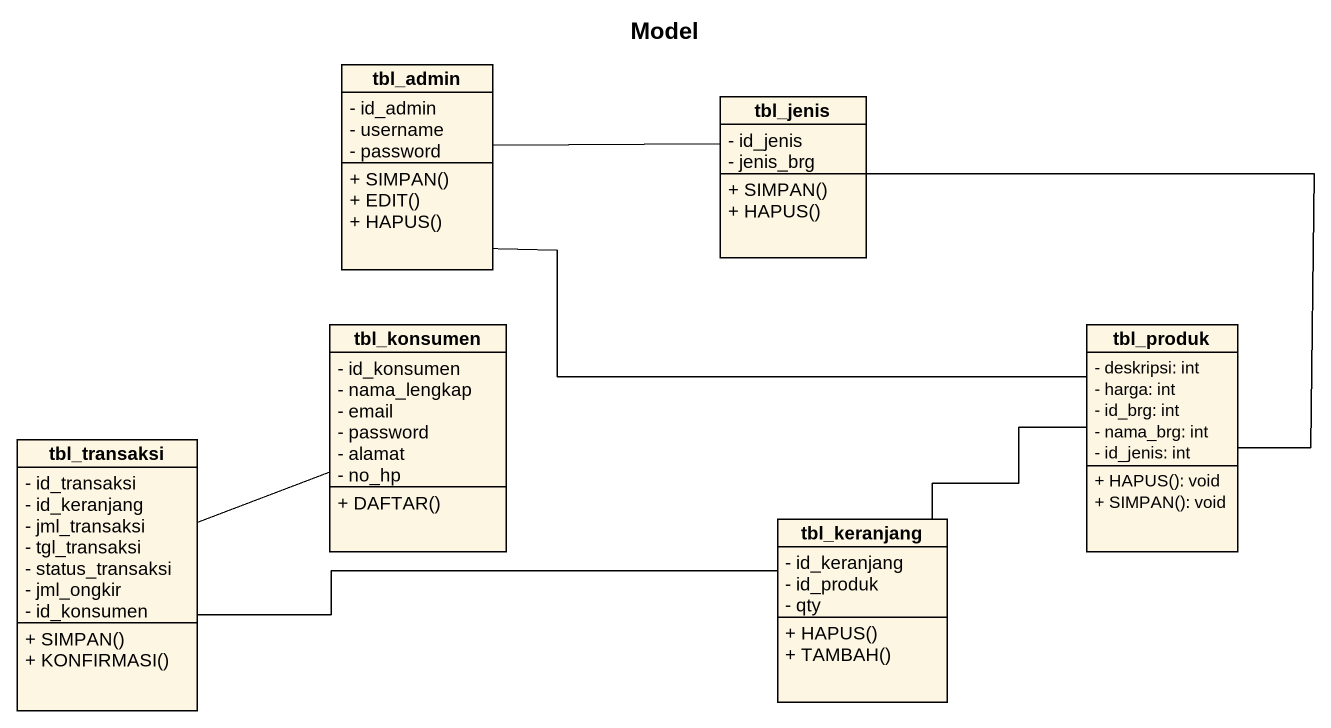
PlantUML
@startuml
title Model
hide circle
hide empty members
skinparam classAttributeIconSize 0
class tbl_admin {
  - id_admin
  - username
  - password
  + SIMPAN()
  + EDIT()
  + HAPUS()
}
class tbl_jenis {
  - id_jenis
  - jenis_brg
  + SIMPAN()
  + HAPUS()
}
class tbl_konsumen {
  - id_konsumen
  - nama_lengkap
  - email
  - password
  - alamat
  - no_hp
  + DAFTAR()
}
class tbl_produk {
  - deskripsi: int
  - harga: int
  - id_brg: int
  - nama_brg: int
  - id_jenis: int
  + HAPUS(): void
  + SIMPAN(): void
}
class tbl_transaksi {
  - id_transaksi
  - id_keranjang
  - jml_transaksi
  - tgl_transaksi
  - status_transaksi
  - jml_ongkir
  - id_konsumen
  + SIMPAN()
  + KONFIRMASI()
}
class tbl_keranjang {
  - id_keranjang
  - id_produk
  - qty
  + HAPUS()
  + TAMBAH()
}
tbl_admin -right- tbl_jenis
tbl_jenis -- tbl_produk
tbl_produk -left- tbl_admin
tbl_produk -left- tbl_keranjang
tbl_transaksi -right- tbl_konsumen
tbl_keranjang -left- tbl_transaksi
@enduml
